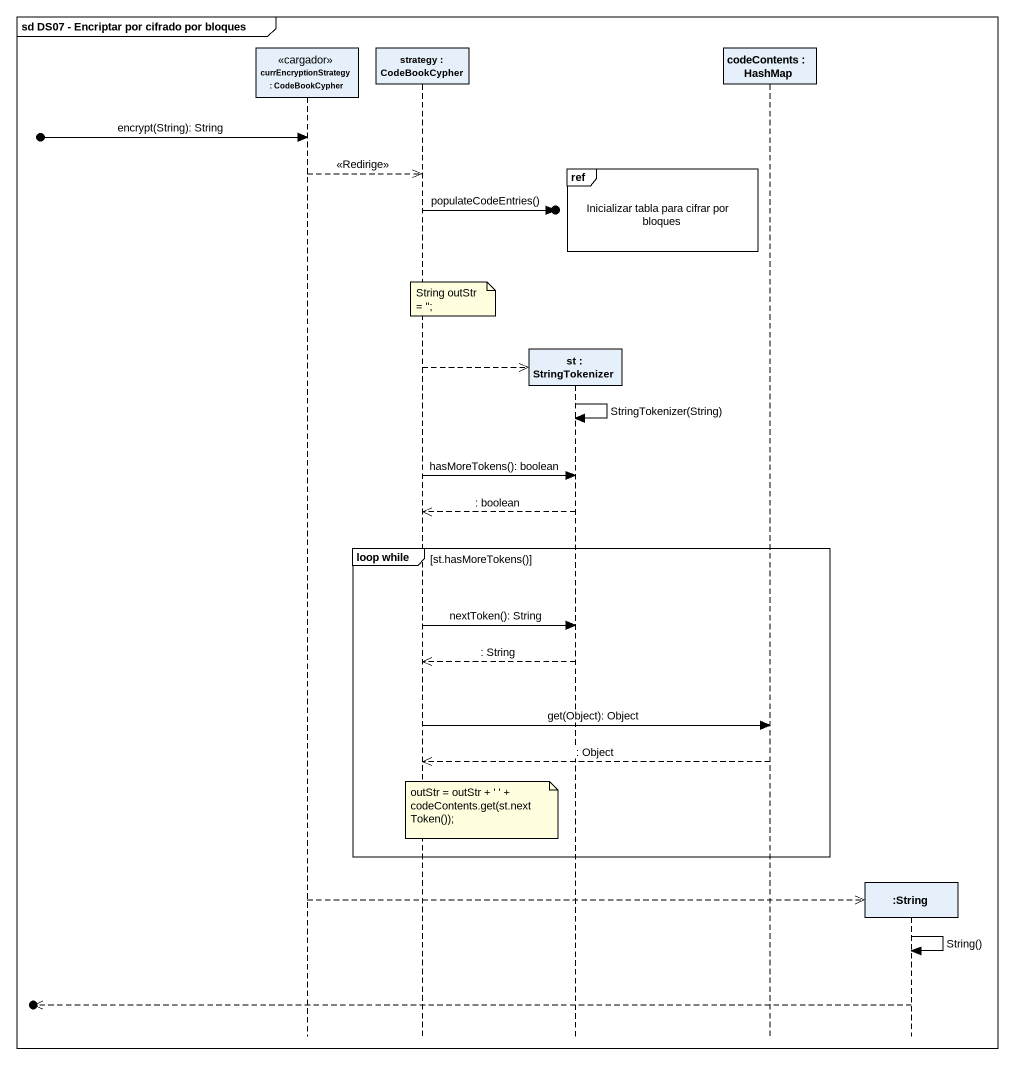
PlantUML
@startuml
mainframe sd DS07 - Encriptar por cifrado por bloques
hide footbox
participant "currEncryptionStrategy : CodeBookCypher" as currEncryptionStrategy <<cargador>>
participant "strategy : CodeBookCypher" as strategy
participant "st : StringTokenizer" as st
participant "codeContents : HashMap" as codeContents
participant ":String" as String

[o-> currEncryptionStrategy : encrypt(String): String
ref over st : Inicializar tabla para cifrar por bloques
currEncryptionStrategy -->> strategy : <<Redirige>>
strategy ->o] : populateCodeEntries()
note over strategy : String outStr = '';
strategy -->> st **
st -> st : StringTokenizer(String)
strategy -> st : hasMoreTokens(): boolean
st -->> strategy : : boolean
group loop while [st.hasMoreTokens()]
  strategy -> st : nextToken(): String
  st -->> strategy : : String
  strategy -> codeContents : get(Object): Object
  codeContents -->> strategy : : Object
  note over strategy : outStr = outStr + ' ' + codeContents.get(st.nextToken());
end
currEncryptionStrategy -->> String **
String -> String : String()
[o<<-- String
@enduml
